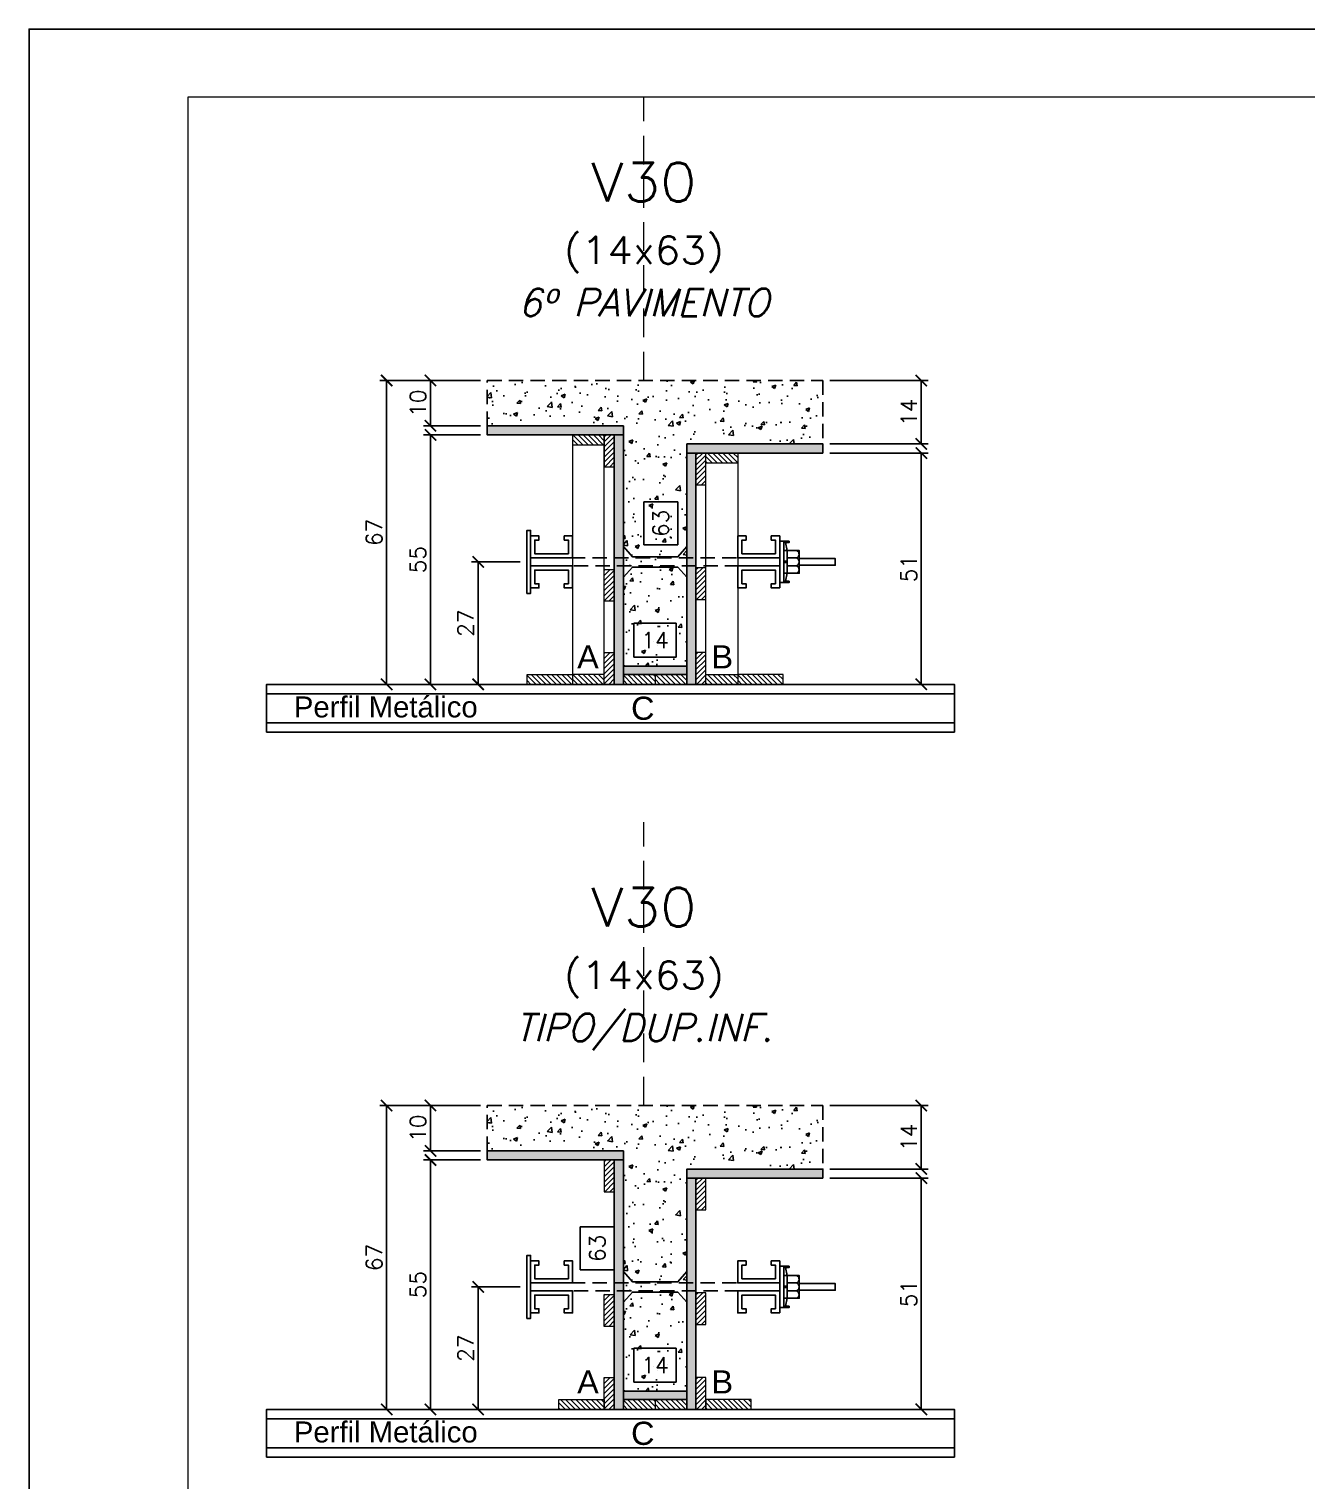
# Model space of a CAD drawing. Extents: x -23436 to 4767, y -4638 to 9755.
# Drawn here: x -17506 to -16943, y -2408 to -1768 of the extents above; entities that cross this region are included whole.
import ezdxf
from ezdxf.enums import TextEntityAlignment as Align

# ---------------------------------------------------------------- set-up
doc = ezdxf.new("R2010")
doc.units = 0
doc.header["$PDMODE"] = 2
doc.header["$PDSIZE"] = 10
doc.linetypes.add('CABLIN', pattern=[0.35, 0.25, -0.1])
doc.linetypes.add('HIDDEN', pattern=[9.525, 6.35, -3.175])
doc.layers.get('0').update_dxf_attribs({"lineweight": 13})
doc.layers.get('Defpoints').update_dxf_attribs({"lineweight": 13})
for name, color, linetype in [('Barra de Ancoragem', 20, 'Continuous'), ('Concreto', 250, 'HIDDEN'), ('Cota', 4, 'Continuous'), ('Cota Seção (2x)', 4, 'Continuous'), ('Hachura', 252, 'CABLIN'), ('MB Logo', 255, 'Continuous'), ('Painéis', 200, 'Continuous'), ('Perfil Metálico', 224, 'Continuous'), ('Texto de Titulo', 7, 'Continuous'), ('Texto Qtd Sarr', 242, 'Continuous'), ('Tubo de PVC', 51, 'Continuous')]:
    doc.layers.add(name, color=color, linetype=linetype)
for name, color, linetype, lineweight in [('FOLHA MB', 7, 'Continuous', 13), ('Madeira', 100, 'Continuous', 13), ('Texto Seção', 7, 'Continuous', 15)]:
    doc.layers.add(name, color=color, linetype=linetype, lineweight=lineweight)
doc.layers.add('Laje_Perimetro', color=7, linetype='Continuous', plot=False)
doc.styles.add('ARIAL', font='arial.ttf', dxfattribs={"oblique": 15, "height": 25})
doc.styles.add('ROMANS', font='romans.shx')
doc.dimstyles.new('Cota Seção (2x)', dxfattribs={"dimtxt": 7, "dimasz": 5, "dimexe": 3, "dimexo": 3, "dimgap": 2, "dimtad": 3, "dimdec": 1, "dimlfac": 0.5, "dimzin": 12, "dimdsep": 46, "dimtxsty": 'ROMANS', "dimblk": 'ARCHTICK', "dimcen": 0, "dimclrd": 4, "dimclre": 4, "dimclrt": 1, "dimadec": 1, "dimazin": 3, "dimtfac": 1, "dimtdec": 1, "dimtmove": 0, "dimatfit": 3, "dimldrblk": 'OBLIQUE', "dimfxl": 1, "dimtolj": 1, "dimtzin": 12, "dimarcsym": 0})
doc.dimstyles.new('Cota Seção interna', dxfattribs={"dimtxt": 7, "dimasz": 6, "dimexe": 0.18, "dimexo": 2, "dimgap": -4, "dimtad": 3, "dimdec": 1, "dimlfac": 0.5, "dimzin": 12, "dimdsep": 46, "dimtxsty": 'ROMANS', "dimblk": 'ARCHTICK', "dimcen": 0.09, "dimse1": 1, "dimse2": 1, "dimsd1": 1, "dimsd2": 1, "dimclrd": 180, "dimclre": 5, "dimclrt": 1, "dimadec": 0, "dimazin": 3, "dimtfac": 1, "dimtdec": 1, "dimtofl": 0, "dimtmove": 0, "dimatfit": 3, "dimldrblk": 'ARCHTICK', "dimfxl": 1, "dimtolj": 1, "dimtzin": 0, "dimarcsym": 0})

# ---------------------------------------------------------------- blocks, each defined once
blk = doc.blocks.new('A$C169d8357')
at = {"layer": 'FOLHA MB', "color": 1}
for points in [[(0, 1199.94), (0, 149.94), (1485.02, 149.94), (1485.02, 1199.94)], [(70, 1169.94), (70, 179.94), (1455.02, 179.94), (1455.02, 1169.94)]]:
    blk.add_lwpolyline(points, close=True, dxfattribs=at)
blk = doc.blocks.new('titulo1')
at = {"layer": 'Defpoints', "color": 252, "linetype": 'HIDDEN', "ltscale": 2}
blk.add_line((0, 0), (0, 125), dxfattribs=at)
at = {"layer": 'Defpoints', "style": 'ROMANS', "oblique": 15}
blk.add_attdef('FOLHA', text='', height=10, dxfattribs=at).set_placement((0, 15.58), align=Align.MIDDLE_CENTER)
at = {"layer": 'Texto Qtd Sarr', "color": 3, "style": 'ROMANS', "oblique": 15}
for tag, height, p in [('TITULO', 17, (0, 71.45)), ('SEÇÃO', 12, (0, 41.55))]:
    blk.add_attdef(tag, text='', height=height, dxfattribs=at).set_placement(p, align=Align.MIDDLE_CENTER)
blk = doc.blocks.new('*D1370')
at = {"layer": 'Cota Seção (2x)', "color": 180, "lineweight": -2, "transparency": 16777216}
for p, q in [((-17220.98, -2029.74), (-17239.64, -2029.74)), ((-17239.64, -2029.74), (-17239.64, -2044.74)), ((-17220.98, -2044.74), (-17220.98, -2029.74)), ((-17239.64, -2044.74), (-17220.98, -2044.74))]:
    blk.add_line(p, q, dxfattribs=at)
at = {"layer": 'Defpoints', "color": 0, "transparency": 16777216}
for p in [(-17244.31, -2048.74), (-17216.31, -2048.74), (-17216.31, -2048.74)]:
    blk.add_point(p, dxfattribs=at)
at = {"layer": 'Cota Seção (2x)', "color": 1, "transparency": 16777216, "insert": (-17230.31, -2037.24), "char_height": 7, "attachment_point": 5, "style": 'ROMANS'}
blk.add_mtext('\\A1;14', dxfattribs=at)
blk = doc.blocks.new('_ArchTick')
at = {"color": 0, "linetype": 'ByBlock', "const_width": 0.15}
blk.add_lwpolyline([(-0.5, -0.5), (0.5, 0.5)], dxfattribs=at)
blk = doc.blocks.new('*D1371')
at = {"layer": 'Cota', "color": 4, "lineweight": -2, "transparency": 16777216}
for p, q in [((-17153.31, -1922.74), (-17109.94, -1922.74)), ((-17112.94, -1922.74), (-17112.94, -1950.74)), ((-17153.31, -1950.74), (-17109.94, -1950.74))]:
    blk.add_line(p, q, dxfattribs=at)
at = {"layer": 'Defpoints', "color": 0, "transparency": 16777216}
for p in [(-17156.31, -1922.74), (-17156.31, -1950.74), (-17112.94, -1950.74)]:
    blk.add_point(p, dxfattribs=at)
at = {"layer": 'Cota', "color": 4, "lineweight": -2, "transparency": 16777216, "xscale": 5, "yscale": 5, "zscale": 5}
for p, rotation in [((-17112.94, -1922.74), 90), ((-17112.94, -1950.74), 270)]:
    blk.add_blockref('_ArchTick', p, dxfattribs=dict(at, rotation=rotation))
at = {"layer": 'Cota', "color": 1, "transparency": 16777216, "insert": (-17118.44, -1936.74), "char_height": 7, "attachment_point": 5, "rotation": 90, "style": 'ROMANS'}
blk.add_mtext('\\A1;14', dxfattribs=at)
blk = doc.blocks.new('_OBLIQUE')
at = {"color": 0, "linetype": 'ByBlock', "lineweight": -2}
for p, q in [((0, 0), (-1, 0)), ((-0.5, -0.5), (0.5, 0.5))]:
    blk.add_line(p, q, dxfattribs=at)
blk = doc.blocks.new('DSADSAD')
at = {"layer": 'Barra de Ancoragem'}
for p, q in [((-12990.96, 7698.42), (-13009.22, 7698.42)), ((-13005.1, 7696.87), (-13008.63, 7697.64)), ((-12995.08, 7696.87), (-12991.55, 7697.64))]:
    blk.add_line(p, q, dxfattribs=at)
at = {"layer": 'Barra de Ancoragem', "flags": 128}
for points in [[(-13009.22, 7700.2), (-12990.96, 7700.2), (-12990.96, 7698.42), (-13009.22, 7698.42)], [(-13008.63, 7698.42), (-13008.63, 7696.05), (-13009.22, 7696.05), (-13009.22, 7698.42)], [(-12995.08, 7698.42), (-12995.08, 7696.87), (-13005.1, 7696.87), (-13005.1, 7698.42)], [(-12990.96, 7698.42), (-12990.96, 7696.05), (-12991.55, 7696.05), (-12991.55, 7698.42)]]:
    blk.add_lwpolyline(points, close=True, dxfattribs=at)
for points in [[(-13005.1, 7696.87), (-13005.1, 7691.61), (-12995.08, 7691.61), (-12995.08, 7696.87)], [(-13000.38, 7696.87), (-13000.38, 7698.42), (-12999.79, 7698.42), (-12999.79, 7696.87), (-13000.38, 7696.87), (-12999.79, 7696.87)]]:
    blk.add_lwpolyline(points, dxfattribs=at)
for points in [[(-13001.86, 7696.87), (-13001.86, 7692.79, 0.666667), (-12998.32, 7692.79, 0.666667)], [(-12998.32, 7696.87), (-12998.32, 7692.79, 0.729796), (-12995.08, 7692.79, 0.729796)]]:
    blk.add_lwpolyline(points, format="xyb", dxfattribs=at)
at = {"layer": 'Barra de Ancoragem'}
blk.add_arc((-13003.48, 7693.31), 1.7, 197.75636, 342.24364, dxfattribs=at)
blk = doc.blocks.new('*D1372')
at = {"layer": 'Cota', "color": 4, "lineweight": -2, "transparency": 16777216}
for p, q in [((-17289.83, -2002.74), (-17311.34, -2002.74)), ((-17308.34, -2056.74), (-17308.34, -2002.74)), ((-17285.31, -2056.74), (-17311.34, -2056.74))]:
    blk.add_line(p, q, dxfattribs=at)
at = {"layer": 'Defpoints', "color": 0, "transparency": 16777216}
for p in [(-17308.34, -2002.74), (-17286.83, -2002.74), (-17282.31, -2056.74)]:
    blk.add_point(p, dxfattribs=at)
at = {"layer": 'Cota', "color": 4, "lineweight": -2, "transparency": 16777216, "xscale": 5, "yscale": 5, "zscale": 5}
for p, rotation in [((-17308.34, -2002.74), 90), ((-17308.34, -2056.74), 270)]:
    blk.add_blockref('_ArchTick', p, dxfattribs=dict(at, rotation=rotation))
at = {"layer": 'Cota', "color": 1, "transparency": 16777216, "insert": (-17313.84, -2029.74), "char_height": 7, "attachment_point": 5, "rotation": 90, "style": 'ROMANS'}
blk.add_mtext('\\A1;27', dxfattribs=at)
blk = doc.blocks.new('*D1373')
at = {"layer": 'Cota', "color": 4, "lineweight": -2, "transparency": 16777216}
for p, q in [((-17307.31, -1922.74), (-17351.69, -1922.74)), ((-17348.69, -2056.74), (-17348.69, -1922.74)), ((-17285.31, -2056.74), (-17351.69, -2056.74))]:
    blk.add_line(p, q, dxfattribs=at)
at = {"layer": 'Defpoints', "color": 0, "transparency": 16777216}
for p in [(-17348.69, -1922.74), (-17304.31, -1922.74), (-17282.31, -2056.74)]:
    blk.add_point(p, dxfattribs=at)
at = {"layer": 'Cota', "color": 4, "lineweight": -2, "transparency": 16777216, "xscale": 5, "yscale": 5, "zscale": 5}
for p, rotation in [((-17348.69, -1922.74), 90), ((-17348.69, -2056.74), 270)]:
    blk.add_blockref('_ArchTick', p, dxfattribs=dict(at, rotation=rotation))
at = {"layer": 'Cota', "color": 1, "transparency": 16777216, "insert": (-17354.19, -1989.74), "char_height": 7, "attachment_point": 5, "rotation": 90, "style": 'ROMANS'}
blk.add_mtext('\\A1;67', dxfattribs=at)
blk = doc.blocks.new('*D1374')
at = {"layer": 'Cota', "color": 4, "lineweight": -2, "transparency": 16777216}
for p, q in [((-17153.31, -1954.74), (-17109.94, -1954.74)), ((-17112.94, -2056.74), (-17112.94, -1954.74)), ((-17175.31, -2056.74), (-17109.94, -2056.74))]:
    blk.add_line(p, q, dxfattribs=at)
at = {"layer": 'Defpoints', "color": 0, "transparency": 16777216}
for p in [(-17156.31, -1954.74), (-17112.94, -1954.74), (-17178.31, -2056.74)]:
    blk.add_point(p, dxfattribs=at)
at = {"layer": 'Cota', "color": 4, "lineweight": -2, "transparency": 16777216, "xscale": 5, "yscale": 5, "zscale": 5}
for p, rotation in [((-17112.94, -1954.74), 90), ((-17112.94, -2056.74), 270)]:
    blk.add_blockref('_ArchTick', p, dxfattribs=dict(at, rotation=rotation))
at = {"layer": 'Cota', "color": 1, "transparency": 16777216, "insert": (-17118.44, -2005.74), "char_height": 7, "attachment_point": 5, "rotation": 90, "style": 'ROMANS'}
blk.add_mtext('\\A1;51', dxfattribs=at)
blk = doc.blocks.new('*D1375')
at = {"layer": 'Cota Seção (2x)', "color": 180, "lineweight": -2, "transparency": 16777216}
for p, q in [((-17220.31, -1976.24), (-17235.31, -1976.24)), ((-17235.31, -1976.24), (-17235.31, -1995.24)), ((-17220.31, -1995.24), (-17220.31, -1976.24)), ((-17235.31, -1995.24), (-17220.31, -1995.24))]:
    blk.add_line(p, q, dxfattribs=at)
at = {"layer": 'Defpoints', "color": 0, "transparency": 16777216}
for p in [(-17216.31, -1922.74), (-17216.31, -1922.74), (-17216.31, -2048.74)]:
    blk.add_point(p, dxfattribs=at)
at = {"layer": 'Cota Seção (2x)', "color": 1, "transparency": 16777216, "insert": (-17227.81, -1985.74), "char_height": 7, "attachment_point": 5, "rotation": 90, "style": 'ROMANS'}
blk.add_mtext('\\A1;63', dxfattribs=at)
blk = doc.blocks.new('*D1376')
at = {"layer": 'Cota', "color": 4, "lineweight": -2, "transparency": 16777216}
for p, q in [((-17307.31, -1922.74), (-17332.37, -1922.74)), ((-17329.37, -1922.74), (-17329.37, -1942.74)), ((-17307.31, -1942.74), (-17332.37, -1942.74))]:
    blk.add_line(p, q, dxfattribs=at)
at = {"layer": 'Defpoints', "color": 0, "transparency": 16777216}
for p in [(-17304.31, -1922.74), (-17329.37, -1942.74), (-17304.31, -1942.74)]:
    blk.add_point(p, dxfattribs=at)
at = {"layer": 'Cota', "color": 4, "lineweight": -2, "transparency": 16777216, "xscale": 5, "yscale": 5, "zscale": 5}
for p, rotation in [((-17329.37, -1922.74), 90), ((-17329.37, -1942.74), 270)]:
    blk.add_blockref('_ArchTick', p, dxfattribs=dict(at, rotation=rotation))
at = {"layer": 'Cota', "color": 1, "transparency": 16777216, "insert": (-17334.87, -1932.74), "char_height": 7, "attachment_point": 5, "rotation": 90, "style": 'ROMANS'}
blk.add_mtext('\\A1;10', dxfattribs=at)
blk = doc.blocks.new('*D1377')
at = {"layer": 'Cota', "color": 4, "lineweight": -2, "transparency": 16777216}
for p, q in [((-17307.31, -1946.74), (-17332.37, -1946.74)), ((-17329.37, -1946.74), (-17329.37, -2056.74)), ((-17285.31, -2056.74), (-17332.37, -2056.74))]:
    blk.add_line(p, q, dxfattribs=at)
at = {"layer": 'Defpoints', "color": 0, "transparency": 16777216}
for p in [(-17304.31, -1946.74), (-17329.37, -2056.74), (-17282.31, -2056.74)]:
    blk.add_point(p, dxfattribs=at)
at = {"layer": 'Cota', "color": 4, "lineweight": -2, "transparency": 16777216, "xscale": 5, "yscale": 5, "zscale": 5}
for p, rotation in [((-17329.37, -1946.74), 90), ((-17329.37, -2056.74), 270)]:
    blk.add_blockref('_ArchTick', p, dxfattribs=dict(at, rotation=rotation))
at = {"layer": 'Cota', "color": 1, "transparency": 16777216, "insert": (-17334.87, -2001.74), "char_height": 7, "attachment_point": 5, "rotation": 90, "style": 'ROMANS'}
blk.add_mtext('\\A1;55', dxfattribs=at)
blk = doc.blocks.new('*D1378')
at = {"layer": 'Cota Seção (2x)', "color": 180, "lineweight": -2, "transparency": 16777216}
for p, q in [((-17220.98, -2349.48), (-17239.64, -2349.48)), ((-17239.64, -2349.48), (-17239.64, -2364.48)), ((-17220.98, -2364.48), (-17220.98, -2349.48)), ((-17239.64, -2364.48), (-17220.98, -2364.48))]:
    blk.add_line(p, q, dxfattribs=at)
at = {"layer": 'Defpoints', "color": 0, "transparency": 16777216}
for p in [(-17244.31, -2368.48), (-17216.31, -2368.48), (-17216.31, -2368.48)]:
    blk.add_point(p, dxfattribs=at)
at = {"layer": 'Cota Seção (2x)', "color": 1, "transparency": 16777216, "insert": (-17230.31, -2356.98), "char_height": 7, "attachment_point": 5, "style": 'ROMANS'}
blk.add_mtext('\\A1;14', dxfattribs=at)
blk = doc.blocks.new('*D1379')
at = {"layer": 'Cota', "color": 4, "lineweight": -2, "transparency": 16777216}
for p, q in [((-17153.31, -2242.48), (-17109.94, -2242.48)), ((-17112.94, -2242.48), (-17112.94, -2270.48)), ((-17153.31, -2270.48), (-17109.94, -2270.48))]:
    blk.add_line(p, q, dxfattribs=at)
at = {"layer": 'Defpoints', "color": 0, "transparency": 16777216}
for p in [(-17156.31, -2242.48), (-17156.31, -2270.48), (-17112.94, -2270.48)]:
    blk.add_point(p, dxfattribs=at)
at = {"layer": 'Cota', "color": 4, "lineweight": -2, "transparency": 16777216, "xscale": 5, "yscale": 5, "zscale": 5}
for p, rotation in [((-17112.94, -2242.48), 90), ((-17112.94, -2270.48), 270)]:
    blk.add_blockref('_ArchTick', p, dxfattribs=dict(at, rotation=rotation))
at = {"layer": 'Cota', "color": 1, "transparency": 16777216, "insert": (-17118.44, -2256.48), "char_height": 7, "attachment_point": 5, "rotation": 90, "style": 'ROMANS'}
blk.add_mtext('\\A1;14', dxfattribs=at)
blk = doc.blocks.new('*D1364')
at = {"layer": 'Cota', "color": 4, "lineweight": -2, "transparency": 16777216}
for p, q in [((-17289.83, -2322.48), (-17311.34, -2322.48)), ((-17308.34, -2376.48), (-17308.34, -2322.48)), ((-17285.31, -2376.48), (-17311.34, -2376.48))]:
    blk.add_line(p, q, dxfattribs=at)
at = {"layer": 'Defpoints', "color": 0, "transparency": 16777216}
for p in [(-17308.34, -2322.48), (-17286.83, -2322.48), (-17282.31, -2376.48)]:
    blk.add_point(p, dxfattribs=at)
at = {"layer": 'Cota', "color": 4, "lineweight": -2, "transparency": 16777216, "xscale": 5, "yscale": 5, "zscale": 5}
for p, rotation in [((-17308.34, -2322.48), 90), ((-17308.34, -2376.48), 270)]:
    blk.add_blockref('_ArchTick', p, dxfattribs=dict(at, rotation=rotation))
at = {"layer": 'Cota', "color": 1, "transparency": 16777216, "insert": (-17313.84, -2349.48), "char_height": 7, "attachment_point": 5, "rotation": 90, "style": 'ROMANS'}
blk.add_mtext('\\A1;27', dxfattribs=at)
blk = doc.blocks.new('*D1365')
at = {"layer": 'Cota', "color": 4, "lineweight": -2, "transparency": 16777216}
for p, q in [((-17307.31, -2242.48), (-17351.69, -2242.48)), ((-17348.69, -2376.48), (-17348.69, -2242.48)), ((-17285.31, -2376.48), (-17351.69, -2376.48))]:
    blk.add_line(p, q, dxfattribs=at)
at = {"layer": 'Defpoints', "color": 0, "transparency": 16777216}
for p in [(-17348.69, -2242.48), (-17304.31, -2242.48), (-17282.31, -2376.48)]:
    blk.add_point(p, dxfattribs=at)
at = {"layer": 'Cota', "color": 4, "lineweight": -2, "transparency": 16777216, "xscale": 5, "yscale": 5, "zscale": 5}
for p, rotation in [((-17348.69, -2242.48), 90), ((-17348.69, -2376.48), 270)]:
    blk.add_blockref('_ArchTick', p, dxfattribs=dict(at, rotation=rotation))
at = {"layer": 'Cota', "color": 1, "transparency": 16777216, "insert": (-17354.19, -2309.48), "char_height": 7, "attachment_point": 5, "rotation": 90, "style": 'ROMANS'}
blk.add_mtext('\\A1;67', dxfattribs=at)
blk = doc.blocks.new('*D1366')
at = {"layer": 'Cota', "color": 4, "lineweight": -2, "transparency": 16777216}
for p, q in [((-17153.31, -2274.48), (-17109.94, -2274.48)), ((-17112.94, -2376.48), (-17112.94, -2274.48)), ((-17175.31, -2376.48), (-17109.94, -2376.48))]:
    blk.add_line(p, q, dxfattribs=at)
at = {"layer": 'Defpoints', "color": 0, "transparency": 16777216}
for p in [(-17156.31, -2274.48), (-17112.94, -2274.48), (-17178.31, -2376.48)]:
    blk.add_point(p, dxfattribs=at)
at = {"layer": 'Cota', "color": 4, "lineweight": -2, "transparency": 16777216, "xscale": 5, "yscale": 5, "zscale": 5}
for p, rotation in [((-17112.94, -2274.48), 90), ((-17112.94, -2376.48), 270)]:
    blk.add_blockref('_ArchTick', p, dxfattribs=dict(at, rotation=rotation))
at = {"layer": 'Cota', "color": 1, "transparency": 16777216, "insert": (-17118.44, -2325.48), "char_height": 7, "attachment_point": 5, "rotation": 90, "style": 'ROMANS'}
blk.add_mtext('\\A1;51', dxfattribs=at)
blk = doc.blocks.new('*D1367')
at = {"layer": 'Cota Seção (2x)', "color": 180, "lineweight": -2, "transparency": 16777216}
for p, q in [((-17248.31, -2295.98), (-17263.31, -2295.98)), ((-17263.31, -2295.98), (-17263.31, -2314.98)), ((-17248.31, -2314.98), (-17248.31, -2295.98)), ((-17263.31, -2314.98), (-17248.31, -2314.98))]:
    blk.add_line(p, q, dxfattribs=at)
at = {"layer": 'Defpoints', "color": 0, "transparency": 16777216}
for p in [(-17244.31, -2242.48), (-17216.31, -2242.48), (-17216.31, -2368.48)]:
    blk.add_point(p, dxfattribs=at)
at = {"layer": 'Cota Seção (2x)', "color": 1, "transparency": 16777216, "insert": (-17255.81, -2305.48), "char_height": 7, "attachment_point": 5, "rotation": 90, "style": 'ROMANS'}
blk.add_mtext('\\A1;63', dxfattribs=at)
blk = doc.blocks.new('*D1368')
at = {"layer": 'Cota', "color": 4, "lineweight": -2, "transparency": 16777216}
for p, q in [((-17307.31, -2242.48), (-17332.37, -2242.48)), ((-17329.37, -2242.48), (-17329.37, -2262.48)), ((-17307.31, -2262.48), (-17332.37, -2262.48))]:
    blk.add_line(p, q, dxfattribs=at)
at = {"layer": 'Defpoints', "color": 0, "transparency": 16777216}
for p in [(-17304.31, -2242.48), (-17329.37, -2262.48), (-17304.31, -2262.48)]:
    blk.add_point(p, dxfattribs=at)
at = {"layer": 'Cota', "color": 4, "lineweight": -2, "transparency": 16777216, "xscale": 5, "yscale": 5, "zscale": 5}
for p, rotation in [((-17329.37, -2242.48), 90), ((-17329.37, -2262.48), 270)]:
    blk.add_blockref('_ArchTick', p, dxfattribs=dict(at, rotation=rotation))
at = {"layer": 'Cota', "color": 1, "transparency": 16777216, "insert": (-17334.87, -2252.48), "char_height": 7, "attachment_point": 5, "rotation": 90, "style": 'ROMANS'}
blk.add_mtext('\\A1;10', dxfattribs=at)
blk = doc.blocks.new('*D1369')
at = {"layer": 'Cota', "color": 4, "lineweight": -2, "transparency": 16777216}
for p, q in [((-17307.31, -2266.48), (-17332.37, -2266.48)), ((-17329.37, -2266.48), (-17329.37, -2376.48)), ((-17285.31, -2376.48), (-17332.37, -2376.48))]:
    blk.add_line(p, q, dxfattribs=at)
at = {"layer": 'Defpoints', "color": 0, "transparency": 16777216}
for p in [(-17304.31, -2266.48), (-17329.37, -2376.48), (-17282.31, -2376.48)]:
    blk.add_point(p, dxfattribs=at)
at = {"layer": 'Cota', "color": 4, "lineweight": -2, "transparency": 16777216, "xscale": 5, "yscale": 5, "zscale": 5}
for p, rotation in [((-17329.37, -2266.48), 90), ((-17329.37, -2376.48), 270)]:
    blk.add_blockref('_ArchTick', p, dxfattribs=dict(at, rotation=rotation))
at = {"layer": 'Cota', "color": 1, "transparency": 16777216, "insert": (-17334.87, -2321.48), "char_height": 7, "attachment_point": 5, "rotation": 90, "style": 'ROMANS'}
blk.add_mtext('\\A1;55', dxfattribs=at)

msp = doc.modelspace()

# ---------------------------------------------------------------- hatches: boundary and pattern name
at = {"layer": 'Concreto'}
h = msp.add_hatch(dxfattribs=at)
h.set_pattern_fill('AR-CONC', color=256, scale=2.5)
h.set_pattern_definition([(50, (1562.319, -9169.665), (17.931505, -1.568803), [1.875, -20.625]), (355, (1562.32, -9169.665), (-3.468783, 18.804803), [1.5, -16.5]), (100.45144, (1563.814, -9169.796), (14.462721, 17.236), [1.593505, -17.528553]), (46.1842, (1562.32, -9164.665), (26.681033, -4.137982), [2.8125, -30.9375]), (96.63564, (1564.543, -9165.01), (23.36655, 24.352965), [2.39026, -26.292844]), (351.18416, (1562.32, -9164.665), (23.36655, 24.352965), [2.25, -24.75]), (21, (1564.819, -9165.915), (14.922676, -10.065472), [1.875, -20.625]), (326, (1564.82, -9165.915), (6.082883, 18.128751), [1.5, -16.5]), (71.45144, (1566.063, -9166.754), (21.00556, 8.063279), [1.593505, -17.528553]), (37.5, (1562.319, -9169.6655), (0.3039964, 8.3223463), [0, -16.3, 0, -16.75, 0, -16.5625]), (7.5, (1562.319, -9169.6655), (6.5767384, 9.8602928), [0, -9.55, 0, -15.925, 0, -6.3125]), (327.5, (1556.744, -9169.6655), (13.345561, -0.5638718), [0, -6.25, 0, -19.5, 0, -25.875]), (317.5, (1554.244, -9169.665), (14.579654, 2.5026246), [0, -8.125, 0, -12.95, 0, -18.375])])
h.paths.add_polyline_path([(-17304.31, -1942.74), (-17304.31, -1923.37), (-17156.31, -1922.74), (-17156.31, -1950.74), (-17216.31, -1950.74), (-17216.31, -2048.74), (-17244.31, -2048.74), (-17244.31, -1942.43)])
h = msp.add_hatch(dxfattribs=at)
h.set_pattern_fill('AR-CONC', color=256, scale=2.5)
h.set_pattern_definition([(50, (1562.319, -9489.409), (17.931505, -1.568803), [1.875, -20.625]), (355, (1562.32, -9489.409), (-3.468783, 18.804803), [1.5, -16.5]), (100.45144, (1563.814, -9489.54), (14.462721, 17.236), [1.593505, -17.528553]), (46.1842, (1562.32, -9484.409), (26.681033, -4.137982), [2.8125, -30.9375]), (96.63564, (1564.543, -9484.753), (23.36655, 24.352965), [2.39026, -26.292844]), (351.18416, (1562.32, -9484.409), (23.36655, 24.352965), [2.25, -24.75]), (21, (1564.819, -9485.659), (14.922676, -10.065472), [1.875, -20.625]), (326, (1564.82, -9485.659), (6.082883, 18.128751), [1.5, -16.5]), (71.45144, (1566.063, -9486.497), (21.00556, 8.063279), [1.593505, -17.528553]), (37.5, (1562.319, -9489.4085), (0.3039964, 8.3223463), [0, -16.3, 0, -16.75, 0, -16.5625]), (7.5, (1562.319, -9489.4085), (6.5767384, 9.8602928), [0, -9.55, 0, -15.925, 0, -6.3125]), (327.5, (1556.744, -9489.4085), (13.345561, -0.5638718), [0, -6.25, 0, -19.5, 0, -25.875]), (317.5, (1554.244, -9489.409), (14.579654, 2.5026246), [0, -8.125, 0, -12.95, 0, -18.375])])
h.paths.add_polyline_path([(-17304.31, -2262.48), (-17304.31, -2242.48), (-17156.31, -2242.48), (-17156.31, -2270.48), (-17216.31, -2270.48), (-17216.31, -2368.48), (-17244.31, -2368.48), (-17244.31, -2262.48)])
at = {"layer": 'Hachura'}
h = msp.add_hatch(color=256, dxfattribs=at)
h.dxf.hatch_style = 1
h.paths.add_polyline_path([(-17244.31, -1946.74), (-17244.31, -1942.74), (-17304.31, -1942.74), (-17304.31, -1946.74)])
h = msp.add_hatch(dxfattribs=at)
h.set_pattern_fill('ANSI31', color=256, scale=0.5, angle=270, style=0)
h.set_pattern_definition([(315, (5687.9099, -10254.3843), (1.12253202, 1.12253202), [])])
h.paths.add_polyline_path([(-17252.71, -1951.14), (-17252.71, -1946.74), (-17266.71, -1946.74), (-17266.71, -1951.14)])
h = msp.add_hatch(dxfattribs=at)
h.set_pattern_fill('ANSI31', color=256, scale=0.5, angle=360, style=0)
h.set_pattern_definition([(45, (-8965.0666, 21013.8796), (-1.12253202, 1.12253202), [])])
h.paths.add_polyline_path([(-17248.31, -1946.74), (-17252.71, -1946.74), (-17252.71, -1960.74), (-17248.31, -1960.74)])
h = msp.add_hatch(color=256, dxfattribs=at)
h.dxf.hatch_style = 1
h.paths.add_polyline_path([(-17248.31, -1946.74), (-17244.31, -1946.74), (-17244.31, -2056.74), (-17248.31, -2056.74)])
h = msp.add_hatch(color=256, dxfattribs=at)
h.dxf.hatch_style = 1
h.paths.add_polyline_path([(-17156.31, -1954.74), (-17156.31, -1950.74), (-17216.31, -1950.74), (-17216.31, -1954.74)])
h = msp.add_hatch(color=256, dxfattribs=at)
h.dxf.hatch_style = 1
h.paths.add_polyline_path([(-17212.31, -1954.74), (-17216.31, -1954.74), (-17216.31, -2056.74), (-17212.31, -2056.74)])
h = msp.add_hatch(dxfattribs=at)
h.set_pattern_fill('ANSI31', color=256, scale=0.5, angle=360, style=0)
h.set_pattern_definition([(45, (-9005.4666, 21005.8796), (-1.12253202, 1.12253202), [])])
h.paths.add_polyline_path([(-17207.91, -1954.74), (-17212.31, -1954.74), (-17212.31, -1968.74), (-17207.91, -1968.74)])
h = msp.add_hatch(dxfattribs=at)
h.set_pattern_fill('ANSI31', color=256, scale=0.5, angle=270, style=0)
h.set_pattern_definition([(315, (5697.9099, -10262.3843), (1.12253202, 1.12253202), [])])
h.paths.add_polyline_path([(-17207.91, -1959.14), (-17207.91, -1954.74), (-17193.91, -1954.74), (-17193.91, -1959.14)])
h = msp.add_hatch(dxfattribs=at)
h.set_pattern_fill('ANSI31', color=256, scale=0.5, angle=360, style=0)
h.set_pattern_definition([(45, (-8965.0666, 21042.5023), (-1.12253202, 1.12253202), [])])
h.paths.add_polyline_path([(-17248.31, -2020.12), (-17252.71, -2020.12), (-17252.71, -2006.12), (-17248.31, -2006.12)])
h = msp.add_hatch(dxfattribs=at)
h.set_pattern_fill('ANSI31', color=256, scale=0.5, angle=360, style=0)
h.set_pattern_definition([(45, (-9005.4666, 20955.2843), (-1.12253202, 1.12253202), [])])
h.paths.add_polyline_path([(-17207.91, -2005.34), (-17212.31, -2005.34), (-17212.31, -2019.34), (-17207.91, -2019.34)])
h = msp.add_hatch(dxfattribs=at)
h.set_pattern_fill('ANSI31', color=256, scale=0.5, angle=360, style=0)
h.set_pattern_definition([(45, (-8965.0666, 21005.8796), (-1.12253202, 1.12253202), [])])
h.paths.add_polyline_path([(-17248.31, -2056.74), (-17252.71, -2056.74), (-17252.71, -2042.74), (-17248.31, -2042.74)])
h = msp.add_hatch(color=256, dxfattribs=at)
h.dxf.hatch_style = 1
h.paths.add_polyline_path([(-17216.31, -2052.34), (-17216.31, -2048.74), (-17244.31, -2048.74), (-17244.31, -2052.34)])
h = msp.add_hatch(dxfattribs=at)
h.set_pattern_fill('ANSI31', color=256, scale=0.5, angle=360, style=0)
h.set_pattern_definition([(45, (-9005.4666, 20917.8796), (-1.12253202, 1.12253202), [])])
h.paths.add_polyline_path([(-17207.91, -2042.74), (-17212.31, -2042.74), (-17212.31, -2056.74), (-17207.91, -2056.74)])
h = msp.add_hatch(dxfattribs=at)
h.set_pattern_fill('ANSI31', color=256, scale=0.5, angle=270, style=0)
h.set_pattern_definition([(315, (5687.9099, -10286.3843), (1.12253202, 1.12253202), [])])
h.paths.add_polyline_path([(-17286.71, -2056.74), (-17286.71, -2052.34), (-17266.71, -2052.34), (-17266.71, -2056.74)])
h = msp.add_hatch(dxfattribs=at)
h.set_pattern_fill('ANSI31', color=256, scale=0.5, angle=270, style=0)
h.set_pattern_definition([(315, (5687.9099, -10359.9843), (1.12253202, 1.12253202), [])])
h.paths.add_polyline_path([(-17252.71, -2056.74), (-17252.71, -2052.34), (-17266.71, -2052.34), (-17266.71, -2056.74)])
h = msp.add_hatch(dxfattribs=at)
h.set_pattern_fill('ANSI31', color=256, scale=0.5, angle=270, style=0)
h.set_pattern_definition([(315, (5692.3099, -10286.3843), (1.12253202, 1.12253202), [])])
h.paths.add_polyline_path([(-17244.31, -2056.74), (-17244.31, -2052.34), (-17230.31, -2052.34), (-17230.31, -2056.74)])
h = msp.add_hatch(dxfattribs=at)
h.set_pattern_fill('ANSI31', color=256, scale=0.5, angle=270, style=0)
h.set_pattern_definition([(315, (5702.3099, -10286.3843), (1.12253202, 1.12253202), [])])
h.paths.add_polyline_path([(-17216.31, -2056.74), (-17216.31, -2052.34), (-17230.31, -2052.34), (-17230.31, -2056.74)])
h = msp.add_hatch(dxfattribs=at)
h.set_pattern_fill('ANSI31', color=256, scale=0.5, angle=270, style=0)
h.set_pattern_definition([(315, (5697.9099, -10359.9843), (1.12253202, 1.12253202), [])])
h.paths.add_polyline_path([(-17207.91, -2056.74), (-17207.91, -2052.34), (-17193.91, -2052.34), (-17193.91, -2056.74)])
h = msp.add_hatch(dxfattribs=at)
h.set_pattern_fill('ANSI31', color=256, scale=0.5, angle=270, style=0)
h.set_pattern_definition([(315, (5697.9099, -10286.3843), (1.12253202, 1.12253202), [])])
h.paths.add_polyline_path([(-17173.91, -2056.74), (-17173.91, -2052.34), (-17193.91, -2052.34), (-17193.91, -2056.74)])
h = msp.add_hatch(color=256, dxfattribs=at)
h.dxf.hatch_style = 1
h.paths.add_polyline_path([(-17244.31, -2266.48), (-17244.31, -2262.48), (-17304.31, -2262.48), (-17304.31, -2266.48)])
h = msp.add_hatch(dxfattribs=at)
h.set_pattern_fill('ANSI31', color=256, scale=0.5, angle=360, style=0)
h.set_pattern_definition([(45, (-8965.0666, 20694.1366), (-1.12253202, 1.12253202), [])])
h.paths.add_polyline_path([(-17248.31, -2266.48), (-17252.71, -2266.48), (-17252.71, -2280.48), (-17248.31, -2280.48)])
h = msp.add_hatch(color=256, dxfattribs=at)
h.dxf.hatch_style = 1
h.paths.add_polyline_path([(-17248.31, -2266.48), (-17244.31, -2266.48), (-17244.31, -2376.48), (-17248.31, -2376.48)])
h = msp.add_hatch(color=256, dxfattribs=at)
h.dxf.hatch_style = 1
h.paths.add_polyline_path([(-17156.31, -2274.48), (-17156.31, -2270.48), (-17216.31, -2270.48), (-17216.31, -2274.48)])
h = msp.add_hatch(color=256, dxfattribs=at)
h.dxf.hatch_style = 1
h.paths.add_polyline_path([(-17212.31, -2274.48), (-17216.31, -2274.48), (-17216.31, -2376.48), (-17212.31, -2376.48)])
h = msp.add_hatch(dxfattribs=at)
h.set_pattern_fill('ANSI31', color=256, scale=0.5, angle=360, style=0)
h.set_pattern_definition([(45, (-9005.4666, 20686.1366), (-1.12253202, 1.12253202), [])])
h.paths.add_polyline_path([(-17207.91, -2274.48), (-17212.31, -2274.48), (-17212.31, -2288.48), (-17207.91, -2288.48)])
h = msp.add_hatch(dxfattribs=at)
h.set_pattern_fill('ANSI31', color=256, scale=0.5, angle=360, style=0)
h.set_pattern_definition([(45, (-8965.0666, 20722.7592), (-1.12253202, 1.12253202), [])])
h.paths.add_polyline_path([(-17248.31, -2339.86), (-17252.71, -2339.86), (-17252.71, -2325.86), (-17248.31, -2325.86)])
h = msp.add_hatch(dxfattribs=at)
h.set_pattern_fill('ANSI31', color=256, scale=0.5, angle=360, style=0)
h.set_pattern_definition([(45, (-9005.4666, 20635.5413), (-1.12253202, 1.12253202), [])])
h.paths.add_polyline_path([(-17207.91, -2325.08), (-17212.31, -2325.08), (-17212.31, -2339.08), (-17207.91, -2339.08)])
h = msp.add_hatch(dxfattribs=at)
h.set_pattern_fill('ANSI31', color=256, scale=0.5, angle=360, style=0)
h.set_pattern_definition([(45, (-8965.0666, 20686.1366), (-1.12253202, 1.12253202), [])])
h.paths.add_polyline_path([(-17248.31, -2376.48), (-17252.71, -2376.48), (-17252.71, -2362.48), (-17248.31, -2362.48)])
h = msp.add_hatch(dxfattribs=at)
h.set_pattern_fill('ANSI31', color=256, scale=0.5, angle=360, style=0)
h.set_pattern_definition([(45, (-9005.4666, 20598.1366), (-1.12253202, 1.12253202), [])])
h.paths.add_polyline_path([(-17207.91, -2362.48), (-17212.31, -2362.48), (-17212.31, -2376.48), (-17207.91, -2376.48)])
h = msp.add_hatch(color=256, dxfattribs=at)
h.dxf.hatch_style = 1
h.paths.add_polyline_path([(-17216.31, -2372.08), (-17216.31, -2368.48), (-17244.31, -2368.48), (-17244.31, -2372.08)])
h = msp.add_hatch(dxfattribs=at)
h.set_pattern_fill('ANSI31', color=256, scale=0.5, angle=270, style=0)
h.set_pattern_definition([(315, (5673.9099, -10606.1273), (1.12253202, 1.12253202), [])])
h.paths.add_polyline_path([(-17272.71, -2376.48), (-17272.71, -2372.08), (-17252.71, -2372.08), (-17252.71, -2376.48)])
h = msp.add_hatch(dxfattribs=at)
h.set_pattern_fill('ANSI31', color=256, scale=0.5, angle=270, style=0)
h.set_pattern_definition([(315, (5692.3099, -10606.1273), (1.12253202, 1.12253202), [])])
h.paths.add_polyline_path([(-17244.31, -2376.48), (-17244.31, -2372.08), (-17230.31, -2372.08), (-17230.31, -2376.48)])
h = msp.add_hatch(dxfattribs=at)
h.set_pattern_fill('ANSI31', color=256, scale=0.5, angle=270, style=0)
h.set_pattern_definition([(315, (5702.3099, -10606.1273), (1.12253202, 1.12253202), [])])
h.paths.add_polyline_path([(-17216.31, -2376.48), (-17216.31, -2372.08), (-17230.31, -2372.08), (-17230.31, -2376.48)])
h = msp.add_hatch(dxfattribs=at)
h.set_pattern_fill('ANSI31', color=256, scale=0.5, angle=270, style=0)
h.set_pattern_definition([(315, (5711.9099, -10606.1273), (1.12253202, 1.12253202), [])])
h.paths.add_polyline_path([(-17187.91, -2376.48), (-17187.91, -2372.08), (-17207.91, -2372.08), (-17207.91, -2376.48)])

# ---------------------------------------------------------------- linework, layer by layer
at = {"layer": 'Barra de Ancoragem', "flags": 128}
for points in [[(-17286.83, -2016.61), (-17286.83, -1988.87), (-17285.23, -1988.87), (-17285.23, -2016.61)], [(-17286.83, -2336.35), (-17286.83, -2308.62), (-17285.23, -2308.62), (-17285.23, -2336.35)]]:
    msp.add_lwpolyline(points, close=True, dxfattribs=at)
at = {"layer": 'Barra de Ancoragem'}
for points in [[(-17285.23, -1991.26), (-17283.38, -1991.26), (-17281.54, -1991.26), (-17281.54, -1993.11), (-17283.38, -1993.11), (-17283.38, -1999.12), (-17268.56, -1999.12), (-17268.56, -1993.11), (-17270.41, -1993.11), (-17270.41, -1991.26), (-17268.56, -1991.26), (-17266.71, -1991.26), (-17266.71, -2000.96), (-17285.23, -2000.96)], [(-17175.39, -1991.26), (-17177.24, -1991.26), (-17179.08, -1991.26), (-17179.08, -1993.11), (-17177.24, -1993.11), (-17177.24, -1999.12), (-17192.06, -1999.12), (-17192.06, -1993.11), (-17190.21, -1993.11), (-17190.21, -1991.26), (-17192.06, -1991.26), (-17193.91, -1991.26), (-17193.91, -2000.96), (-17175.39, -2000.96)], [(-17166.8, -2001.27), (-17150.9, -2001.27), (-17150.9, -2004.21), (-17166.8, -2004.21)], [(-17150.9, -2004.21), (-17150.9, -2001.27), (-17166.8, -2001.27), (-17166.8, -2004.21)], [(-17285.23, -2014.22), (-17283.38, -2014.22), (-17281.54, -2014.22), (-17281.54, -2012.37), (-17283.38, -2012.37), (-17283.38, -2006.36), (-17268.56, -2006.36), (-17268.56, -2012.37), (-17270.41, -2012.37), (-17270.41, -2014.22), (-17268.56, -2014.22), (-17266.71, -2014.22), (-17266.71, -2004.52), (-17285.23, -2004.52)], [(-17175.39, -2014.22), (-17177.24, -2014.22), (-17179.08, -2014.22), (-17179.08, -2012.37), (-17177.24, -2012.37), (-17177.24, -2006.36), (-17192.06, -2006.36), (-17192.06, -2012.37), (-17190.21, -2012.37), (-17190.21, -2014.22), (-17192.06, -2014.22), (-17193.91, -2014.22), (-17193.91, -2004.52), (-17175.39, -2004.52)], [(-17285.23, -2311.01), (-17283.38, -2311.01), (-17281.54, -2311.01), (-17281.54, -2312.85), (-17283.38, -2312.85), (-17283.38, -2318.86), (-17268.56, -2318.86), (-17268.56, -2312.85), (-17270.41, -2312.85), (-17270.41, -2311.01), (-17268.56, -2311.01), (-17266.71, -2311.01), (-17266.71, -2320.71), (-17285.23, -2320.71)], [(-17175.39, -2311.01), (-17177.24, -2311.01), (-17179.08, -2311.01), (-17179.08, -2312.85), (-17177.24, -2312.85), (-17177.24, -2318.86), (-17192.06, -2318.86), (-17192.06, -2312.85), (-17190.21, -2312.85), (-17190.21, -2311.01), (-17192.06, -2311.01), (-17193.91, -2311.01), (-17193.91, -2320.71), (-17175.39, -2320.71)], [(-17285.23, -2333.96), (-17283.38, -2333.96), (-17281.54, -2333.96), (-17281.54, -2332.11), (-17283.38, -2332.11), (-17283.38, -2326.11), (-17268.56, -2326.11), (-17268.56, -2332.11), (-17270.41, -2332.11), (-17270.41, -2333.96), (-17268.56, -2333.96), (-17266.71, -2333.96), (-17266.71, -2324.26), (-17285.23, -2324.26)], [(-17175.39, -2333.96), (-17177.24, -2333.96), (-17179.08, -2333.96), (-17179.08, -2332.11), (-17177.24, -2332.11), (-17177.24, -2326.11), (-17192.06, -2326.11), (-17192.06, -2332.11), (-17190.21, -2332.11), (-17190.21, -2333.96), (-17192.06, -2333.96), (-17193.91, -2333.96), (-17193.91, -2324.26), (-17175.39, -2324.26)], [(-17166.8, -2321.01), (-17150.9, -2321.01), (-17150.9, -2323.96), (-17166.8, -2323.96)], [(-17150.9, -2323.96), (-17150.9, -2321.01), (-17166.8, -2321.01), (-17166.8, -2323.96)]]:
    msp.add_lwpolyline(points, close=True, dxfattribs=at)
at = {"layer": 'Barra de Ancoragem', "linetype": 'HIDDEN'}
for points in [[(-17175.39, -2004.52), (-17175.39, -2000.96), (-17285.23, -2000.96), (-17285.23, -2004.52)], [(-17175.39, -2324.26), (-17175.39, -2320.71), (-17285.23, -2320.71), (-17285.23, -2324.26)]]:
    msp.add_lwpolyline(points, close=True, dxfattribs=at)
at = {"layer": 'Concreto'}
for points in [[(-17304.31, -1942.74), (-17304.31, -1922.74), (-17156.31, -1922.74), (-17156.31, -1950.74), (-17216.31, -1950.74), (-17216.31, -2048.74), (-17244.31, -2048.74), (-17244.31, -1942.74)], [(-17304.31, -2262.48), (-17304.31, -2242.48), (-17156.31, -2242.48), (-17156.31, -2270.48), (-17216.31, -2270.48), (-17216.31, -2368.48), (-17244.31, -2368.48), (-17244.31, -2262.48)]]:
    msp.add_lwpolyline(points, close=True, dxfattribs=at)
at = {"layer": 'Laje_Perimetro'}
msp.add_lwpolyline([(-16021.36, -1767.74), (-17506.38, -1767.74), (-17506.38, -2817.74), (-16021.36, -2817.74)], close=True, dxfattribs=at)
at = {"layer": 'Madeira'}
for points in [[(-17252.71, -1951.14), (-17252.71, -1946.74), (-17266.71, -1946.74), (-17266.71, -1951.14)], [(-17252.71, -1946.74), (-17266.71, -1946.74), (-17266.71, -2056.74), (-17252.71, -2056.74)], [(-17248.31, -1946.74), (-17252.71, -1946.74), (-17252.71, -1960.74), (-17248.31, -1960.74)], [(-17207.91, -1954.74), (-17212.31, -1954.74), (-17212.31, -1968.74), (-17207.91, -1968.74)], [(-17207.91, -1959.14), (-17207.91, -1954.74), (-17193.91, -1954.74), (-17193.91, -1959.14)], [(-17207.91, -1954.74), (-17193.91, -1954.74), (-17193.91, -2056.74), (-17207.91, -2056.74)], [(-17248.31, -2020.12), (-17252.71, -2020.12), (-17252.71, -2006.12), (-17248.31, -2006.12)], [(-17207.91, -2005.34), (-17212.31, -2005.34), (-17212.31, -2019.34), (-17207.91, -2019.34)], [(-17248.31, -2056.74), (-17252.71, -2056.74), (-17252.71, -2042.74), (-17248.31, -2042.74)], [(-17207.91, -2042.74), (-17212.31, -2042.74), (-17212.31, -2056.74), (-17207.91, -2056.74)], [(-17286.71, -2056.74), (-17286.71, -2052.34), (-17266.71, -2052.34), (-17266.71, -2056.74)], [(-17252.71, -2056.74), (-17252.71, -2052.34), (-17266.71, -2052.34), (-17266.71, -2056.74)], [(-17244.31, -2056.74), (-17244.31, -2052.34), (-17230.31, -2052.34), (-17230.31, -2056.74)], [(-17216.31, -2056.74), (-17216.31, -2052.34), (-17230.31, -2052.34), (-17230.31, -2056.74)], [(-17207.91, -2056.74), (-17207.91, -2052.34), (-17193.91, -2052.34), (-17193.91, -2056.74)], [(-17173.91, -2056.74), (-17173.91, -2052.34), (-17193.91, -2052.34), (-17193.91, -2056.74)], [(-17248.31, -2266.48), (-17252.71, -2266.48), (-17252.71, -2280.48), (-17248.31, -2280.48)], [(-17207.91, -2274.48), (-17212.31, -2274.48), (-17212.31, -2288.48), (-17207.91, -2288.48)], [(-17248.31, -2339.86), (-17252.71, -2339.86), (-17252.71, -2325.86), (-17248.31, -2325.86)], [(-17207.91, -2325.08), (-17212.31, -2325.08), (-17212.31, -2339.08), (-17207.91, -2339.08)], [(-17248.31, -2376.48), (-17252.71, -2376.48), (-17252.71, -2362.48), (-17248.31, -2362.48)], [(-17207.91, -2362.48), (-17212.31, -2362.48), (-17212.31, -2376.48), (-17207.91, -2376.48)], [(-17272.71, -2376.48), (-17272.71, -2372.08), (-17252.71, -2372.08), (-17252.71, -2376.48)], [(-17244.31, -2376.48), (-17244.31, -2372.08), (-17230.31, -2372.08), (-17230.31, -2376.48)], [(-17216.31, -2376.48), (-17216.31, -2372.08), (-17230.31, -2372.08), (-17230.31, -2376.48)], [(-17187.91, -2376.48), (-17187.91, -2372.08), (-17207.91, -2372.08), (-17207.91, -2376.48)]]:
    msp.add_lwpolyline(points, close=True, dxfattribs=at)
at = {"layer": 'Painéis'}
for points in [[(-17244.31, -1946.74), (-17244.31, -1942.74), (-17304.31, -1942.74), (-17304.31, -1946.74)], [(-17248.31, -1946.74), (-17244.31, -1946.74), (-17244.31, -2056.74), (-17248.31, -2056.74)], [(-17156.31, -1954.74), (-17156.31, -1950.74), (-17216.31, -1950.74), (-17216.31, -1954.74)], [(-17212.31, -1954.74), (-17216.31, -1954.74), (-17216.31, -2056.74), (-17212.31, -2056.74)], [(-17216.31, -2052.34), (-17216.31, -2048.74), (-17244.31, -2048.74), (-17244.31, -2052.34)], [(-17244.31, -2266.48), (-17244.31, -2262.48), (-17304.31, -2262.48), (-17304.31, -2266.48)], [(-17248.31, -2266.48), (-17244.31, -2266.48), (-17244.31, -2376.48), (-17248.31, -2376.48)], [(-17156.31, -2274.48), (-17156.31, -2270.48), (-17216.31, -2270.48), (-17216.31, -2274.48)], [(-17212.31, -2274.48), (-17216.31, -2274.48), (-17216.31, -2376.48), (-17212.31, -2376.48)], [(-17216.31, -2372.08), (-17216.31, -2368.48), (-17244.31, -2368.48), (-17244.31, -2372.08)]]:
    msp.add_lwpolyline(points, close=True, dxfattribs=at)
at = {"layer": 'Perfil Metálico'}
for points in [[(-17098.3, -2077.81), (-17401.64, -2077.81), (-17401.64, -2056.74), (-17098.3, -2056.74)], [(-17098.3, -2397.55), (-17401.64, -2397.55), (-17401.64, -2376.48), (-17098.3, -2376.48)]]:
    msp.add_lwpolyline(points, close=True, dxfattribs=at)
for points in [[(-17401.64, -2060.9), (-17098.3, -2060.9)], [(-17098.3, -2073.65), (-17401.64, -2073.65)], [(-17401.64, -2380.64), (-17098.3, -2380.64)], [(-17098.3, -2393.39), (-17401.64, -2393.39)]]:
    msp.add_lwpolyline(points, dxfattribs=at)
at = {"layer": 'Tubo de PVC'}
for points in [[(-17244.31, -1995.96), (-17244.31, -1995.96), (-17244.31, -2009.52), (-17240.31, -2005.02), (-17220.31, -2005.02), (-17216.31, -2009.52), (-17216.31, -1995.96), (-17220.31, -2000.46), (-17240.31, -2000.46)], [(-17244.31, -2315.71), (-17244.31, -2315.71), (-17244.31, -2329.26), (-17240.31, -2324.76), (-17220.31, -2324.76), (-17216.31, -2329.26), (-17216.31, -2315.71), (-17220.31, -2320.21), (-17240.31, -2320.21)]]:
    msp.add_lwpolyline(points, close=True, dxfattribs=at)

# ---------------------------------------------------------------- block references
at = {"layer": 'Barra de Ancoragem', "rotation": 90.00000000000001}
for p in [(-9475.18, 10997.35), (-9475.18, 10677.61)]:
    msp.add_blockref('DSADSAD', p, dxfattribs=at)
at = {"layer": 'MB Logo'}
msp.add_blockref('A$C169d8357', (-17506.38, -2967.68), dxfattribs=at)
at = {"layer": 'Texto Seção'}
ref = msp.add_blockref('titulo1', (-17235.31, -1922.74), dxfattribs=at)
ref.add_attrib('TITULO', 'V30', dxfattribs={"layer": 'Texto de Titulo', "color": 7, "height": 17, "style": 'ROMANS', "width": 1.1}).set_placement((-17235.31, -1835.24), align=Align.MIDDLE_CENTER)
ref.add_attrib('SEÇÃO', '(14x63)', dxfattribs={"layer": 'Texto de Titulo', "color": 7, "height": 12, "style": 'ROMANS', "width": 1.1}).set_placement((-17235.31, -1865.24), align=Align.MIDDLE_CENTER)
ref.add_attrib('REAPROVEITAMENTO', '6º PAVIMENTO', dxfattribs={"layer": 'Texto de Titulo', "color": 7, "height": 12, "style": 'ROMANS', "oblique": 15}).set_placement((-17235.31, -1888.37), align=Align.MIDDLE_CENTER)
ref = msp.add_blockref('titulo1', (-17235.31, -2242.48), dxfattribs=at)
ref.add_attrib('TITULO', 'V30', dxfattribs={"layer": 'Texto de Titulo', "color": 7, "height": 17, "style": 'ROMANS', "width": 1.1}).set_placement((-17235.31, -2154.98), align=Align.MIDDLE_CENTER)
ref.add_attrib('SEÇÃO', '(14x63)', dxfattribs={"layer": 'Texto de Titulo', "color": 7, "height": 12, "style": 'ROMANS', "width": 1.1}).set_placement((-17235.31, -2184.98), align=Align.MIDDLE_CENTER)
ref.add_attrib('REAPROVEITAMENTO', 'TIPO/DUP.INF.', dxfattribs={"layer": 'Texto de Titulo', "color": 7, "height": 12, "style": 'ROMANS', "oblique": 15}).set_placement((-17235.31, -2208.11), align=Align.MIDDLE_CENTER)

# ---------------------------------------------------------------- texts
at = {"layer": 'Texto Seção', "color": 0, "linetype": 'Continuous', "style": 'ARIAL'}
for s, p in [('A', (-17259.92, -2044.61)), ('B', (-17200.7, -2044.61)), ('C', (-17235.75, -2067.28)), ('A', (-17259.92, -2364.35)), ('B', (-17200.7, -2364.35)), ('C', (-17235.75, -2387.03))]:
    msp.add_text(s, height=10.22, dxfattribs=at).set_placement(p, align=Align.MIDDLE_CENTER)
at = {"layer": 'Texto Seção', "style": 'ARIAL'}
for p in [(-17349.07, -2066.7), (-17349.07, -2386.44)]:
    msp.add_text('Perfil Metálico', height=9.24, dxfattribs=at).set_placement(p, align=Align.MIDDLE_CENTER)

# ---------------------------------------------------------------- dimensions: what is measured, and where the dimension line sits
at = {"layer": 'Cota'}
for base, p1, p2, picture, middle in [((-17348.69, -1922.74), (-17282.31, -2056.74), (-17304.31, -1922.74), '*D1373', (-17354.19, -1989.74)), ((-17329.37, -1942.74), (-17304.31, -1922.74), (-17304.31, -1942.74), '*D1376', (-17334.87, -1932.74)), ((-17112.94, -1950.74), (-17156.31, -1922.74), (-17156.31, -1950.74), '*D1371', (-17118.44, -1936.74)), ((-17329.37, -2056.74), (-17304.31, -1946.74), (-17282.31, -2056.74), '*D1377', (-17334.87, -2001.74)), ((-17112.94, -1954.74), (-17178.31, -2056.74), (-17156.31, -1954.74), '*D1374', (-17118.44, -2005.74)), ((-17308.34, -2002.74), (-17282.31, -2056.74), (-17286.83, -2002.74), '*D1372', (-17313.84, -2029.74)), ((-17348.69, -2242.48), (-17282.31, -2376.48), (-17304.31, -2242.48), '*D1365', (-17354.19, -2309.48)), ((-17329.37, -2262.48), (-17304.31, -2242.48), (-17304.31, -2262.48), '*D1368', (-17334.87, -2252.48)), ((-17112.94, -2270.48), (-17156.31, -2242.48), (-17156.31, -2270.48), '*D1379', (-17118.44, -2256.48)), ((-17329.37, -2376.48), (-17304.31, -2266.48), (-17282.31, -2376.48), '*D1369', (-17334.87, -2321.48)), ((-17112.94, -2274.48), (-17178.31, -2376.48), (-17156.31, -2274.48), '*D1366', (-17118.44, -2325.48)), ((-17308.34, -2322.48), (-17282.31, -2376.48), (-17286.83, -2322.48), '*D1364', (-17313.84, -2349.48))]:
    dim = msp.add_linear_dim(base=base, p1=p1, p2=p2, angle=90, dimstyle='Cota Seção (2x)', dxfattribs=at)
    dim.commit()
    dim.dimension.update_dxf_attribs({"geometry": picture, "text_midpoint": middle})
at = {"layer": 'Cota Seção (2x)'}
for base, p1, p2, picture, middle in [((-17216.31, -1922.74), (-17216.31, -2048.74), (-17216.31, -1922.74), '*D1375', (-17216.31, -1985.74)), ((-17244.31, -2242.48), (-17216.31, -2368.48), (-17216.31, -2242.48), '*D1367', (-17244.31, -2305.48))]:
    dim = msp.add_linear_dim(base=base, p1=p1, p2=p2, angle=90, dimstyle='Cota Seção interna', dxfattribs=at)
    dim.commit()
    dim.dimension.update_dxf_attribs({"geometry": picture, "text_midpoint": middle, "dimtype": 160})
for base, p1, p2, picture, middle in [((-17216.31, -2048.74), (-17244.31, -2048.74), (-17216.31, -2048.74), '*D1370', (-17230.31, -2037.24)), ((-17216.31, -2368.48), (-17244.31, -2368.48), (-17216.31, -2368.48), '*D1378', (-17230.31, -2356.98))]:
    dim = msp.add_linear_dim(base=base, p1=p1, p2=p2, dimstyle='Cota Seção interna', dxfattribs=at)
    dim.commit()
    dim.dimension.update_dxf_attribs({"geometry": picture, "text_midpoint": middle})

doc.saveas('drawing.dxf')
